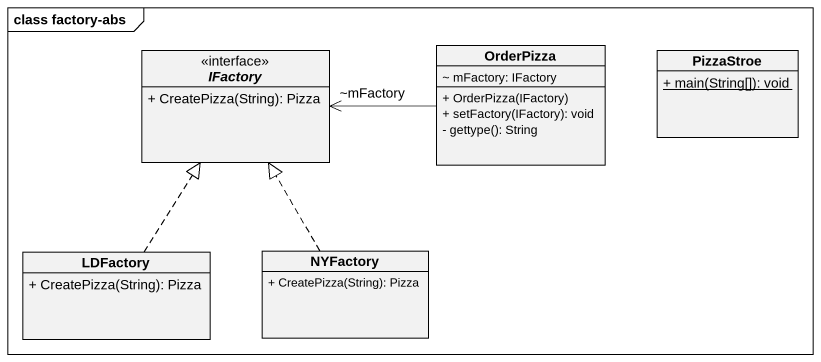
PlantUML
@startuml
mainframe class factory-abs
hide circle
hide empty members
skinparam classAttributeIconSize 0
interface IFactory {
  + CreatePizza(String): Pizza
}
class OrderPizza {
  ~ mFactory: IFactory
  + OrderPizza(IFactory)
  + setFactory(IFactory): void
  - gettype(): String
}
class PizzaStroe {
  {static} + main(String[]): void
}
class LDFactory {
  + CreatePizza(String): Pizza
}
class NYFactory {
  + CreatePizza(String): Pizza
}
OrderPizza -left-> "~mFactory" IFactory
LDFactory .up.|> IFactory
NYFactory .up.|> IFactory
@enduml
